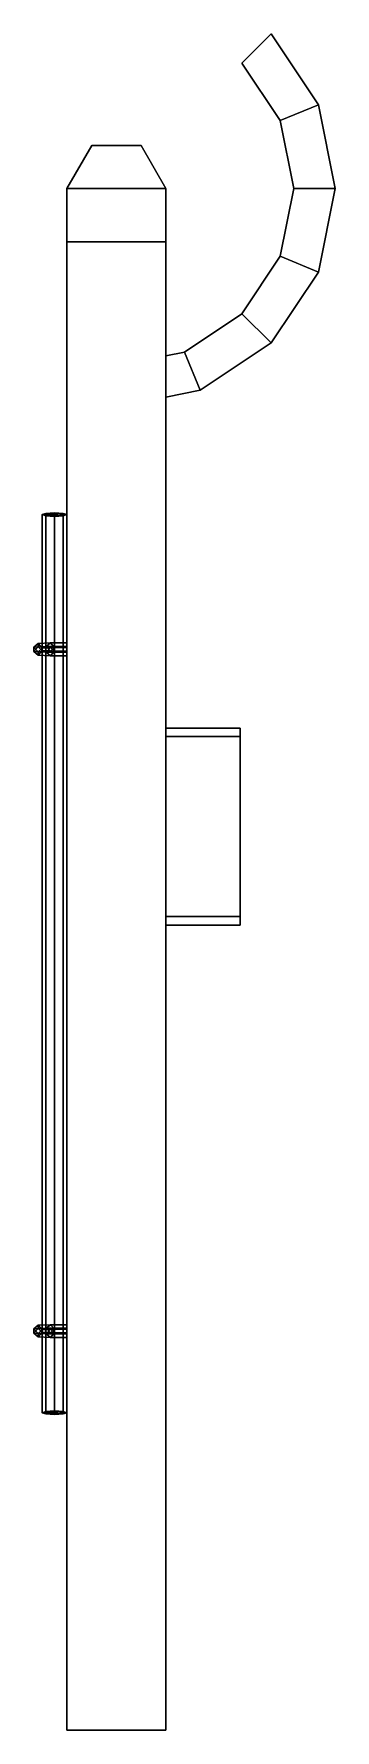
# Model space of a CAD drawing. Extents: x -0.2 to 0.53, y -3.74 to 0.37.
import ezdxf

# ---------------------------------------------------------------- set-up
doc = ezdxf.new("R2010")
doc.units = 0
doc.layers.add('TRAIL2', color=6, linetype='CONTINUOUS')

msp = doc.modelspace()

# ---------------------------------------------------------------- linework, layer by layer
at = {"layer": 'TRAIL2'}
for points in [[(0.3041, 0.3041, 0.51), (0.3973, 0.1646, 0.51), (0.4897, 0.2028, 0.51), (0.3748, 0.3748, 0.51)], [(0.3041, 0.3041, 0.61), (0.3973, 0.1646, 0.61), (0.4897, 0.2028, 0.61), (0.3748, 0.3748, 0.61)], [(0.3748, 0.3748, 0.51), (0.4897, 0.2028, 0.51), (0.4897, 0.2028, 0.61), (0.3748, 0.3748, 0.61)], [(0.3041, 0.3041, 0.51), (0.3973, 0.1646, 0.51), (0.3973, 0.1646, 0.61), (0.3041, 0.3041, 0.61)], [(0.3973, 0.1646, 0.51), (0.43, 0, 0.51), (0.53, 0, 0.51), (0.4897, 0.2028, 0.51)], [(0.3973, 0.1646, 0.61), (0.43, 0, 0.61), (0.53, 0, 0.61), (0.4897, 0.2028, 0.61)], [(0.4897, 0.2028, 0.51), (0.53, 0, 0.51), (0.53, 0, 0.61), (0.4897, 0.2028, 0.61)], [(0.3973, 0.1646, 0.51), (0.43, 0, 0.51), (0.43, 0, 0.61), (0.3973, 0.1646, 0.61)], [(-0.12, 0, 0.49), (-0.12, 0, 0.4), (-0.06, 0.1039, 0.4), (-0.06, 0.1039, 0.49)], [(0.06, 0.1039, 0.49), (0.12, 0, 0.49), (-0.12, 0, 0.49), (-0.06, 0.1039, 0.49)], [(-0.06, 0.1039, 0.4), (-0.12, 0, 0.4), (0.12, 0, 0.4), (0.06, 0.1039, 0.4)], [(-0.06, 0.1039, 0.82), (-0.12, 0, 0.82), (0.12, 0, 0.82), (0.06, 0.1039, 0.82)], [(0.06, 0.1039, 0.91), (0.12, 0, 0.91), (-0.12, 0, 0.91), (-0.06, 0.1039, 0.91)], [(-0.12, 0, 0.82), (-0.06, 0.1039, 0.82), (-0.06, 0.1039, 0.91), (-0.12, 0, 0.91)], [(-0.06, 0.1039, 0.49), (-0.06, 0.1039, 0.4), (0.06, 0.1039, 0.4), (0.06, 0.1039, 0.49)], [(-0.06, 0.1039, 0.82), (0.06, 0.1039, 0.82), (0.06, 0.1039, 0.91), (-0.06, 0.1039, 0.91)], [(0.06, 0.1039, 0.49), (0.06, 0.1039, 0.4), (0.12, 0, 0.4), (0.12, 0, 0.49)], [(0.06, 0.1039, 0.82), (0.12, 0, 0.82), (0.12, 0, 0.91), (0.06, 0.1039, 0.91)], [(0.12, 0, 0.49), (0.12, -0.13, 0.49), (-0.12, -0.13, 0.49), (-0.12, 0, 0.49)], [(-0.12, 0, 0.4), (-0.12, -0.13, 0.4), (0.12, -0.13, 0.4), (0.12, 0, 0.4)], [(-0.12, -0.13, 0.49), (-0.12, -0.13, 0.4), (-0.12, 0, 0.4), (-0.12, 0, 0.49)], [(0.12, 0, 0.91), (0.12, -0.13, 0.91), (-0.12, -0.13, 0.91), (-0.12, 0, 0.91)], [(-0.12, 0, 0.82), (-0.12, -0.13, 0.82), (0.12, -0.13, 0.82), (0.12, 0, 0.82)], [(-0.12, -0.13, 0.91), (-0.12, -0.13, 0.82), (-0.12, 0, 0.82), (-0.12, 0, 0.91)], [(0.12, 0, 0.4), (0.12, -0.13, 0.4), (0.12, -0.13, 0.49), (0.12, 0, 0.49)], [(0.12, 0, 0.82), (0.12, -0.13, 0.82), (0.12, -0.13, 0.91), (0.12, 0, 0.91)], [(0.43, 0, 0.51), (0.3973, -0.1646, 0.51), (0.4897, -0.2028, 0.51), (0.53, 0, 0.51)], [(0.43, 0, 0.61), (0.3973, -0.1646, 0.61), (0.4897, -0.2028, 0.61), (0.53, 0, 0.61)], [(0.43, 0, 0.51), (0.3973, -0.1646, 0.51), (0.3973, -0.1646, 0.61), (0.43, 0, 0.61)], [(0.53, 0, 0.51), (0.4897, -0.2028, 0.51), (0.4897, -0.2028, 0.61), (0.53, 0, 0.61)], [(0.12, -0.13, 0.91), (0.12, -3.74, 0.21), (-0.12, -3.74, 0.21), (-0.12, -0.13, 0.91)], [(-0.12, -0.13, 0.4), (-0.12, -3.74, -0.02), (0.12, -3.74, -0.02), (0.12, -0.13, 0.4)], [(-0.12, -3.74, 0.21), (-0.12, -3.74, -0.02), (-0.12, -0.13, 0.4), (-0.12, -0.13, 0.91)], [(-0.12, -0.13, 0.82), (-0.12, -0.13, 0.49), (0.12, -0.13, 0.49), (0.12, -0.13, 0.82)], [(0.12, -0.13, 0.4), (0.12, -3.74, -0.02), (0.12, -3.74, 0.21), (0.12, -0.13, 0.91)], [(0.3973, -0.1646, 0.51), (0.3041, -0.3041, 0.51), (0.3748, -0.3748, 0.51), (0.4897, -0.2028, 0.51)], [(0.3973, -0.1646, 0.61), (0.3041, -0.3041, 0.61), (0.3748, -0.3748, 0.61), (0.4897, -0.2028, 0.61)], [(0.3973, -0.1646, 0.51), (0.3041, -0.3041, 0.51), (0.3041, -0.3041, 0.61), (0.3973, -0.1646, 0.61)], [(0.4897, -0.2028, 0.51), (0.3748, -0.3748, 0.51), (0.3748, -0.3748, 0.61), (0.4897, -0.2028, 0.61)], [(0.3041, -0.3041, 0.51), (0.1646, -0.3973, 0.51), (0.2028, -0.4897, 0.51), (0.3748, -0.3748, 0.51)], [(0.3041, -0.3041, 0.61), (0.1646, -0.3973, 0.61), (0.2028, -0.4897, 0.61), (0.3748, -0.3748, 0.61)], [(0.3041, -0.3041, 0.51), (0.1646, -0.3973, 0.51), (0.1646, -0.3973, 0.61), (0.3041, -0.3041, 0.61)], [(0.1646, -0.3973, 0.51), (0.12, -0.4061, 0.51), (0.12, -0.5061, 0.51), (0.2028, -0.4897, 0.51)], [(0.1646, -0.3973, 0.61), (0.12, -0.4061, 0.61), (0.12, -0.5061, 0.61), (0.2028, -0.4897, 0.61)], [(0.1646, -0.3973, 0.51), (0.12, -0.4061, 0.51), (0.12, -0.4061, 0.61), (0.1646, -0.3973, 0.61)], [(0.3748, -0.3748, 0.51), (0.2028, -0.4897, 0.51), (0.2028, -0.4897, 0.61), (0.3748, -0.3748, 0.61)], [(0.2028, -0.4897, 0.51), (0.12, -0.5061, 0.51), (0.12, -0.5061, 0.61), (0.2028, -0.4897, 0.61)], [(-0.1712, -0.7885, 0.5052), (-0.18, -0.7914, 0.5262), (-0.18, -2.97, 0.22), (-0.1712, -2.967, 0.199)], [(-0.1712, -0.7885, 0.5052), (-0.12, -0.7914, 0.5262), (-0.1288, -0.7944, 0.5472), (-0.18, -0.7914, 0.5262)], [(-0.18, -0.7914, 0.5262), (-0.1712, -0.7944, 0.5472), (-0.1712, -2.973, 0.241), (-0.18, -2.97, 0.22)], [(-0.18, -0.7914, 0.5262), (-0.1288, -0.7944, 0.5472), (-0.15, -0.7956, 0.5559), (-0.1712, -0.7944, 0.5472)], [(-0.15, -0.7872, 0.4965), (-0.1712, -0.7885, 0.5052), (-0.1712, -2.967, 0.199), (-0.15, -2.9658, 0.1903)], [(-0.15, -0.7872, 0.4965), (-0.1288, -0.7885, 0.5052), (-0.12, -0.7914, 0.5262), (-0.1712, -0.7885, 0.5052)], [(-0.1712, -0.7944, 0.5472), (-0.15, -0.7956, 0.5559), (-0.15, -2.9742, 0.2497), (-0.1712, -2.973, 0.241)], [(-0.1288, -0.7885, 0.5052), (-0.15, -0.7872, 0.4965), (-0.15, -2.9658, 0.1903), (-0.1288, -2.967, 0.199)], [(-0.15, -0.7956, 0.5559), (-0.1288, -0.7944, 0.5472), (-0.1288, -2.973, 0.241), (-0.15, -2.9742, 0.2497)], [(-0.12, -0.7914, 0.5262), (-0.1288, -0.7885, 0.5052), (-0.1288, -2.967, 0.199), (-0.12, -2.97, 0.22)], [(-0.1288, -0.7944, 0.5472), (-0.12, -0.7914, 0.5262), (-0.12, -2.97, 0.22), (-0.1288, -2.973, 0.241)], [(-0.17, -1.1112, 0.4307), (-0.16, -1.1027, 0.442), (-0.19, -1.1041, 0.4519), (-0.2, -1.1126, 0.4406)], [(-0.19, -1.1125, 0.5114), (-0.2, -1.1238, 0.5199), (-0.2, -1.1126, 0.4406), (-0.19, -1.1041, 0.4519)], [(-0.16, -1.1027, 0.442), (-0.15, -1.114, 0.4505), (-0.18, -1.1154, 0.4604), (-0.19, -1.1041, 0.4519)], [(-0.18, -1.121, 0.5001), (-0.19, -1.1125, 0.5114), (-0.19, -1.1041, 0.4519), (-0.18, -1.1154, 0.4604)], [(-0.16, -1.1027, 0.442), (-0.17, -1.1112, 0.4307), (-0.12, -1.1112, 0.4307), (-0.12, -1.1027, 0.442)], [(-0.15, -1.114, 0.4505), (-0.16, -1.1027, 0.442), (-0.12, -1.1027, 0.442), (-0.12, -1.114, 0.4505)], [(-0.16, -1.1225, 0.4393), (-0.17, -1.1112, 0.4307), (-0.2, -1.1126, 0.4406), (-0.19, -1.1239, 0.4492)], [(-0.16, -1.1139, 0.5213), (-0.17, -1.1252, 0.5298), (-0.2, -1.1238, 0.5199), (-0.19, -1.1125, 0.5114)], [(-0.2, -1.1238, 0.5199), (-0.19, -1.1323, 0.5086), (-0.19, -1.1239, 0.4492), (-0.2, -1.1126, 0.4406)], [(-0.17, -1.1252, 0.5298), (-0.16, -1.1337, 0.5185), (-0.19, -1.1323, 0.5086), (-0.2, -1.1238, 0.5199)], [(-0.15, -1.1224, 0.51), (-0.16, -1.1139, 0.5213), (-0.19, -1.1125, 0.5114), (-0.18, -1.121, 0.5001)], [(-0.15, -1.114, 0.4505), (-0.16, -1.1225, 0.4393), (-0.19, -1.1239, 0.4492), (-0.18, -1.1154, 0.4604)], [(-0.19, -1.1323, 0.5086), (-0.18, -1.121, 0.5001), (-0.18, -1.1154, 0.4604), (-0.19, -1.1239, 0.4492)], [(-0.16, -1.1337, 0.5185), (-0.15, -1.1224, 0.51), (-0.18, -1.121, 0.5001), (-0.19, -1.1323, 0.5086)], [(-0.17, -1.1112, 0.4307), (-0.16, -1.1225, 0.4393), (-0.12, -1.1225, 0.4393), (-0.12, -1.1112, 0.4307)], [(-0.17, -1.1252, 0.5298), (-0.16, -1.1139, 0.5213), (-0.12, -1.1139, 0.5213), (-0.12, -1.1252, 0.5298)], [(-0.16, -1.1337, 0.5185), (-0.17, -1.1252, 0.5298), (-0.12, -1.1252, 0.5298), (-0.12, -1.1337, 0.5185)], [(-0.16, -1.1139, 0.5213), (-0.15, -1.1224, 0.51), (-0.12, -1.1224, 0.51), (-0.12, -1.1139, 0.5213)], [(-0.16, -1.1225, 0.4393), (-0.15, -1.114, 0.4505), (-0.12, -1.114, 0.4505), (-0.12, -1.1225, 0.4393)], [(-0.15, -1.1224, 0.51), (-0.16, -1.1337, 0.5185), (-0.12, -1.1337, 0.5185), (-0.12, -1.1224, 0.51)], [(0.12, -1.3091, 0.3311), (0.12, -1.7666, 0.283), (0.3, -1.7666, 0.283), (0.3, -1.3091, 0.3311)], [(0.12, -1.33, 0.53), (0.12, -1.3091, 0.3311), (0.3, -1.3091, 0.3311), (0.3, -1.33, 0.53)], [(0.3, -1.3091, 0.3311), (0.3, -1.7666, 0.283), (0.3, -1.7875, 0.4819), (0.3, -1.33, 0.53)], [(0.3, -1.33, 0.53), (0.3, -1.7875, 0.4819), (0.12, -1.7875, 0.4819), (0.12, -1.33, 0.53)], [(0.3, -1.7875, 0.4819), (0.3, -1.7666, 0.283), (0.12, -1.7666, 0.283), (0.12, -1.7875, 0.4819)], [(-0.17, -2.765, 0.1983), (-0.16, -2.7565, 0.2096), (-0.19, -2.7579, 0.2195), (-0.2, -2.7664, 0.2082)], [(-0.16, -2.7565, 0.2096), (-0.15, -2.7678, 0.2181), (-0.18, -2.7692, 0.228), (-0.19, -2.7579, 0.2195)], [(-0.16, -2.7565, 0.2096), (-0.17, -2.765, 0.1983), (-0.12, -2.765, 0.1983), (-0.12, -2.7565, 0.2096)], [(-0.15, -2.7678, 0.2181), (-0.16, -2.7565, 0.2096), (-0.12, -2.7565, 0.2096), (-0.12, -2.7678, 0.2181)], [(-0.19, -2.7662, 0.2789), (-0.2, -2.7775, 0.2874), (-0.2, -2.7664, 0.2082), (-0.19, -2.7579, 0.2195)], [(-0.16, -2.7763, 0.2068), (-0.17, -2.765, 0.1983), (-0.2, -2.7664, 0.2082), (-0.19, -2.7777, 0.2167)], [(-0.16, -2.7676, 0.2888), (-0.17, -2.7789, 0.2973), (-0.2, -2.7775, 0.2874), (-0.19, -2.7662, 0.2789)], [(-0.2, -2.7775, 0.2874), (-0.19, -2.786, 0.2762), (-0.19, -2.7777, 0.2167), (-0.2, -2.7664, 0.2082)], [(-0.17, -2.7789, 0.2973), (-0.16, -2.7874, 0.2861), (-0.19, -2.786, 0.2762), (-0.2, -2.7775, 0.2874)], [(-0.18, -2.7747, 0.2676), (-0.19, -2.7662, 0.2789), (-0.19, -2.7579, 0.2195), (-0.18, -2.7692, 0.228)], [(-0.15, -2.7761, 0.2775), (-0.16, -2.7676, 0.2888), (-0.19, -2.7662, 0.2789), (-0.18, -2.7747, 0.2676)], [(-0.15, -2.7678, 0.2181), (-0.16, -2.7763, 0.2068), (-0.19, -2.7777, 0.2167), (-0.18, -2.7692, 0.228)], [(-0.19, -2.786, 0.2762), (-0.18, -2.7747, 0.2676), (-0.18, -2.7692, 0.228), (-0.19, -2.7777, 0.2167)], [(-0.16, -2.7874, 0.2861), (-0.15, -2.7761, 0.2775), (-0.18, -2.7747, 0.2676), (-0.19, -2.786, 0.2762)], [(-0.17, -2.765, 0.1983), (-0.16, -2.7763, 0.2068), (-0.12, -2.7763, 0.2068), (-0.12, -2.765, 0.1983)], [(-0.17, -2.7789, 0.2973), (-0.16, -2.7676, 0.2888), (-0.12, -2.7676, 0.2888), (-0.12, -2.7789, 0.2973)], [(-0.16, -2.7874, 0.2861), (-0.17, -2.7789, 0.2973), (-0.12, -2.7789, 0.2973), (-0.12, -2.7874, 0.2861)], [(-0.16, -2.7676, 0.2888), (-0.15, -2.7761, 0.2775), (-0.12, -2.7761, 0.2775), (-0.12, -2.7676, 0.2888)], [(-0.16, -2.7763, 0.2068), (-0.15, -2.7678, 0.2181), (-0.12, -2.7678, 0.2181), (-0.12, -2.7763, 0.2068)], [(-0.15, -2.7761, 0.2775), (-0.16, -2.7874, 0.2861), (-0.12, -2.7874, 0.2861), (-0.12, -2.7761, 0.2775)], [(-0.18, -2.97, 0.22), (-0.1288, -2.967, 0.199), (-0.15, -2.9658, 0.1903), (-0.1712, -2.967, 0.199)], [(-0.1712, -2.973, 0.241), (-0.12, -2.97, 0.22), (-0.1288, -2.967, 0.199), (-0.18, -2.97, 0.22)], [(-0.15, -2.9742, 0.2497), (-0.1288, -2.973, 0.241), (-0.12, -2.97, 0.22), (-0.1712, -2.973, 0.241)]]:
    msp.add_3dface(points, dxfattribs=at)

doc.saveas('drawing.dxf')
